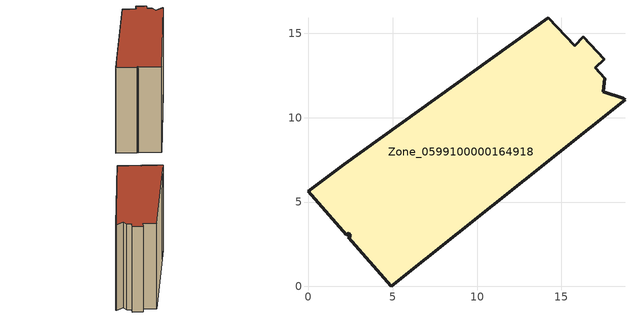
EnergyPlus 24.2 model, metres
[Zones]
Zone_0599100000164918
 floor ground (C_G): 17.59,12.34 17.5,11.55 18.69,11.17 18.78,11.07 4.9,0 2.37,2.91 2.5,3 2.38,3.15 2.25,3.05 0,5.63 2.11,7.23 14.24,15.94 15.79,14.28 16.3,14.8 17.55,13.48 17,12.97 z0
 wall outside (C_F): 17,12.97 17.55,13.48 16.3,14.8 15.79,14.28 14.24,15.94 2.11,7.23 0,5.63 2.25,3.05 2.38,3.15 2.5,3 2.37,2.91 4.9,0 18.78,11.07 18.69,11.17 17.5,11.55 17.59,12.34 17,12.97 z0:16.48
 roof outside (C_R): 17.5,11.55 17.59,12.34 17,12.97 17.55,13.48 16.3,14.8 15.79,14.28 14.24,15.94 2.11,7.23 0,5.63 2.25,3.05 2.38,3.15 2.5,3 2.37,2.91 4.9,0 18.78,11.07 18.69,11.17 z16.48
[BUILDING]
Pand.0599100000164918: North Axis=0; Terrain=City; Loads Convergence Tolerance Value=0.04; Temperature Convergence Tolerance Value=0.4; Solar Distribution=FullExterior; Maximum Number of Warmup Days=25; Minimum Number of Warmup Days=1
[Site:Location]
Rotterdam.The.Hague.AP_ZH_NLD Design_Conditions: Latitude=51.96; Longitude=4.45; Time Zone=1; Elevation=-4.5
[SITE:GROUNDTEMPERATURE:BUILDINGSURFACE]
18, 18, 18, 18, 18, 18, 18, 18, 18, 18, 18, 18
[MATERIAL] Thermal Absorptance=0.9; Solar Absorptance=0.7; Visible Absorptance=0.7
Name | Roughness | Thickness | Conductivity | Density | Specific Heat
G.TI.1946 | MediumSmooth | 0.15 | 1 | 540 | 1210
F.TI.1946 | Rough | 0.3 | 0.857143 | 1920 | 840
R.TI.1946 | MediumRough | 0.2 | 0.1 | 1500 | 1000
[CONSTRUCTION]
C_G: G.TI.1946
C_F: F.TI.1946
C_R: R.TI.1946
[ZONE]
Zone_0599100000164918: Type=1; Multiplier=1; Ceiling Height=Autocalculate; Volume=Autocalculate; Floor Area=autocalculate; Part of Total Floor Area=Yes
[ZONEINFILTRATION:DESIGNFLOWRATE]
Infil_Zone_0599100000164918: Zone or ZoneList or Space or SpaceList=Zone_0599100000164918; Schedule=AlwaysOn; Design Flow Rate Calculation Method=Flow/Area; Flow Rate per Floor Area=0.003; Constant Term Coefficient=1; Temperature Term Coefficient=0; Velocity Term Coefficient=0; Velocity Squared Term Coefficient=0
[HVACTEMPLATE:ZONE:IDEALLOADSAIRSYSTEM]
Zone_0599100000164918: Maximum Heating Supply Air Temperature=50; Minimum Cooling Supply Air Temperature=13; Maximum Heating Supply Air Humidity Ratio=0.0156; Minimum Cooling Supply Air Humidity Ratio=0.0077; Heating Limit=NoLimit; Cooling Limit=NoLimit; Dehumidification Control Type=ConstantSensibleHeatRatio; Cooling Sensible Heat Ratio=0.7; Dehumidification Setpoint=60; Humidification Control Type=None; Humidification Setpoint=30; Outdoor Air Method=None; Outdoor Air Flow Rate per Person=0.00944; Outdoor Air Flow Rate per Zone Floor Area=0; Outdoor Air Flow Rate per Zone=0; Demand Controlled Ventilation Type=None; Outdoor Air Economizer Type=NoEconomizer; Heat Recovery Type=None; Sensible Heat Recovery Effectiveness=0.7; Latent Heat Recovery Effectiveness=0.65
[ZONECONTROL:THERMOSTAT]
ThermostatControl_Zone_0599100000164918: Zone or ZoneList=Zone_0599100000164918; Control Type Schedule=DualSetpointControlType; Control 1=Thermostat_Zone_0599100000164918; Temperature Difference Between Cutout And Setpoint=0
[THERMOSTATSETPOINT:DUALSETPOINT]
Thermostat_Zone_0599100000164918: Heating Setpoint Temperature Schedule=HeatingSetpoint_Zone_0599100000164918; Cooling Setpoint Temperature Schedule=CoolingSetpoint_Zone_0599100000164918
[SCHEDULE:COMPACT]
HeatingSetpoint_Zone_0599100000164918: Through: 12/31, For: AllDays, Until: 24:00, 21
CoolingSetpoint_Zone_0599100000164918: Through: 12/31, For: AllDays, Until: 24:00, 24
DualSetpointControlType: Through: 12/31, For: AllDays, Until: 24:00, 4
AlwaysOn: Through: 12/31, For: AllDays, Until: 24:00, 1
